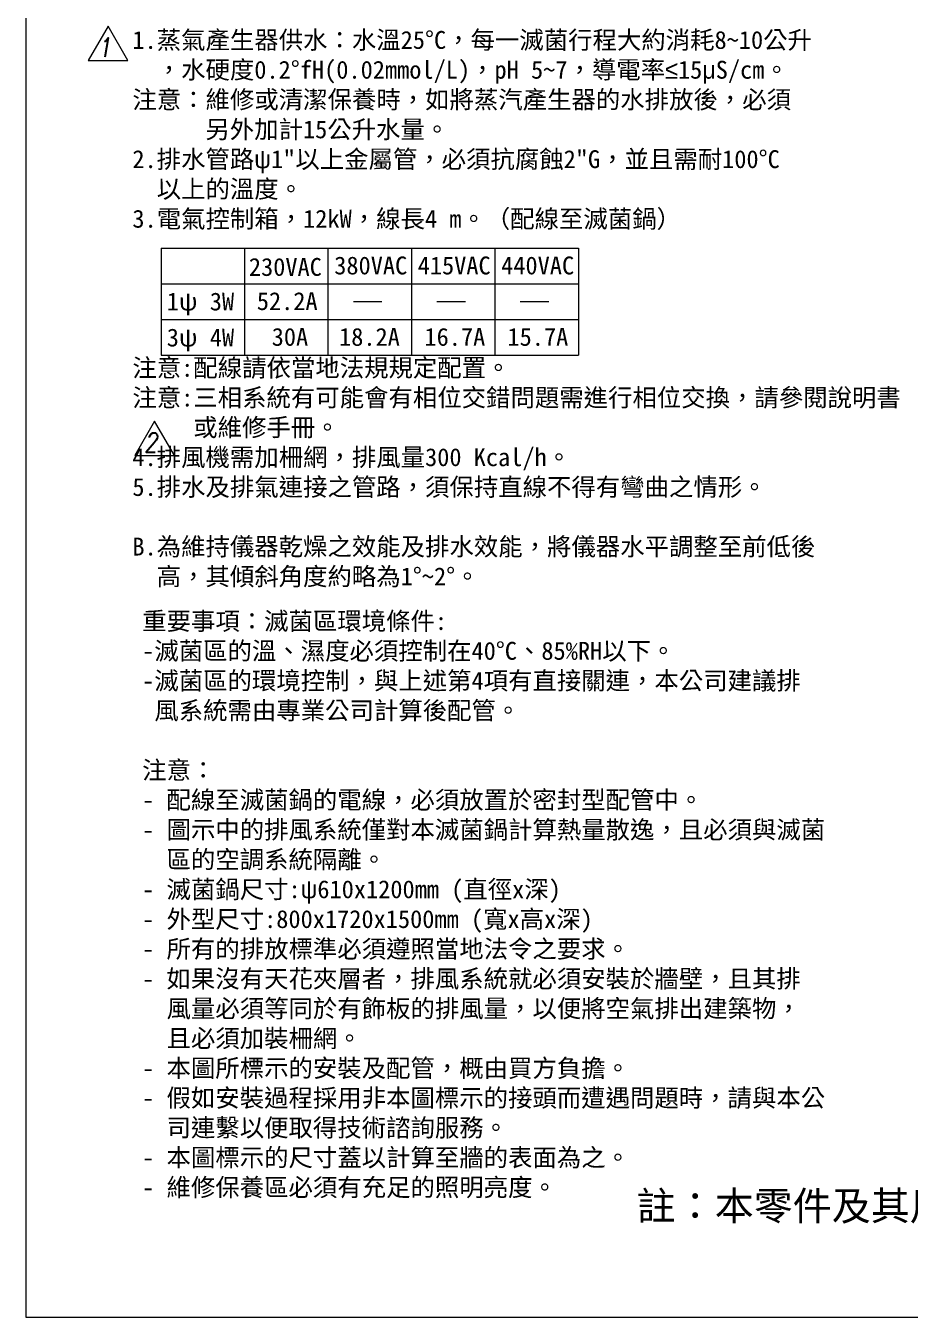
# Model space of a CAD drawing. Header units: millimetres. Extents: x -206886 to -195166, y -25068 to -16828.
# Drawn here: x -206886 to -203177, y -25068 to -19651 of the extents above; entities that cross this region are included whole.
import ezdxf

# ---------------------------------------------------------------- set-up
doc = ezdxf.new("R2010")
doc.units = ezdxf.units.MM
doc.layers.get('0').update_dxf_attribs({"lineweight": 25})
for name, color, linetype, lineweight in [('D', 3, 'Continuous', 13), ('F', 7, 'Continuous', 15), ('T', 4, 'Continuous', 15)]:
    doc.layers.add(name, color=color, linetype=linetype, lineweight=lineweight)
doc.styles.add('STU25', font='isocp2.shx')
doc.styles.add('Text', font='romans.shx', dxfattribs={"width": 0.8, "oblique": 10})

msp = doc.modelspace()

# ---------------------------------------------------------------- linework, layer by layer
at = {"layer": 'D'}
for p, q in [((-206318.626, -20582.883), (-204568.626, -20582.883)), ((-206318.626, -20582.883), (-206318.626, -21032.883)), ((-205968.626, -20582.883), (-205968.626, -21032.883)), ((-205618.626, -20582.883), (-205618.626, -21032.883)), ((-205268.626, -20582.883), (-205268.626, -21032.883)), ((-204918.626, -20582.883), (-204918.626, -21032.883)), ((-204568.626, -20582.883), (-204568.626, -21032.883)), ((-206318.626, -20732.883), (-204568.626, -20732.883)), ((-206318.626, -20882.883), (-204568.626, -20882.883)), ((-206318.626, -21032.883), (-204568.626, -21032.883))]:
    msp.add_line(p, q, dxfattribs=at)
at = {"layer": 'D', "color": 11}
for p, q in [((-205512.351, -20807.883), (-205392.669, -20807.883)), ((-205162.351, -20807.883), (-205042.669, -20807.883)), ((-204812.351, -20807.883), (-204692.669, -20807.883))]:
    msp.add_line(p, q, dxfattribs=at)
at = {"layer": 'F', "color": 6}
msp.add_lwpolyline([(-206885.747, -16828.259), (-206885.747, -25068.259), (-195165.747, -25068.259), (-195165.747, -16828.259)], close=True, dxfattribs=at)
msp.add_lwpolyline([(-206885.747, -16828.259), (-206885.747, -25068.259), (-195165.747, -25068.259), (-195165.747, -16828.259)], close=True, dxfattribs=at)
at = {"layer": 'F', "color": 7}
for points in [[(-206540.648, -19652.422), (-206623.751, -19796.36), (-206457.545, -19796.36)], [(-206346.038, -21309.502), (-206429.141, -21453.441), (-206262.935, -21453.441)]]:
    msp.add_lwpolyline(points, close=True, dxfattribs=at)

# ---------------------------------------------------------------- texts
at = {"insert": (-204324.54, -24541.257), "char_height": 120.00771, "attachment_point": 1, "style": 'STU25'}
msp.add_mtext('{\\f標楷體|b0|i0|c136|p65;註：本零件及其用料均須符合}RoHS{\\f標楷體|b0|i0|c136|p65;指令。}', dxfattribs=at)
at = {"layer": 'D', "color": 11, "char_height": 75, "attachment_point": 1, "style": 'STU25'}
for s, insert in [('{\\f標楷體|b0|i0|c136|p65;1.蒸氣產生器供水：水溫25%%DC，每一滅菌行程大約消耗8~10公升\\P  ，水硬度0.2%%DfH(0.02mmol/L)，pH 5~7，導電率\\fGulim|b0|i0|c129|p49;\\M+3A1C2\\f標楷體|b0|i0|c136|p65;15\\f新細明體|b0|i0|c136|p16;μ\\f標楷體|b0|i0|c136|p65;S/cm。\\P注意：維修或清潔保養時，如將蒸汽產生器的水排放後，必須\\P      另外加計15公升水量。\\P2.排水管路\\f新細明體|b0|i0|c136|p16;ψ\\f標楷體|b0|i0|c136|p65;1"以上金屬管，必須抗腐蝕2"G，並且需耐100%%DC\\P  以上的溫度。 \\P3.電氣控制箱，12kW，線長4 m。（配線至滅菌鍋）\\P\\P\\P\\P \\P注意:配線請依當地法規規定配置。\\P\\fDFKai-SB|b0|i0|c136|p65;注意:三相系統有可能會有相位交錯問題需進行相位交換，請參閱說明書\\P     或維修手冊。\\P\\f標楷體|b0|i0|c136|p65;4.排風機需加柵網，排風量300 Kcal/h。\\P5.排水及排氣連接之管路，須保持直線不得有彎曲之情形。\\P\\PB.為維持儀器乾燥之效能及排水效能，將儀器水平調整至前低後\\P  高，其傾斜角度約略為1%%D~2%%D。}', (-206438.954, -19672.547)), ('{\\f標楷體|b0|i0|c136|p65;230VAC}', (-205950.383, -20624.834)), ('{\\f標楷體|b0|i0|c136|p65;380VAC}', (-205592.499, -20618.648)), ('{\\f標楷體|b0|i0|c136|p65;415VAC}', (-205242.499, -20618.648)), ('{\\f標楷體|b0|i0|c136|p65;440VAC}', (-204892.499, -20618.648)), ('{\\f標楷體|b0|i0|c136|p65;1ψ 3W}', (-206294.818, -20769.8)), ('{\\f標楷體|b0|i0|c136|p65;52.2A}', (-205917.117, -20768.203)), ('{\\f標楷體|b0|i0|c136|p65;3ψ 4W}', (-206294.818, -20920.872)), ('{\\f標楷體|b0|i0|c136|p65;30A}', (-205854.698, -20918.203)), ('{\\f標楷體|b0|i0|c136|p65;18.2A}', (-205572.33, -20918.203)), ('{\\f標楷體|b0|i0|c136|p65;16.7A}', (-205214.168, -20918.203)), ('{\\f標楷體|b0|i0|c136|p65;15.7A}', (-204866.066, -20918.203)), ('{\\f標楷體|b0|i0|c136|p65;重要事項：滅菌區環境條件:\\P-滅菌區的溫、濕度必須控制在40%%DC、85%RH以下。\\P-滅菌區的環境控制，與上述第4項有直接關連，本公司建議排\\P 風系統需由專業公司計算後配管。\\P\\P注意：\\P- 配線至滅菌鍋的電線，必須放置於密封型配管中。\\P- 圖示中的排風系統僅對本滅菌鍋計算熱量散逸，且必須與滅菌\\P  區的空調系統隔離。\\P- 滅菌鍋尺寸:\\f新細明體|b0|i0|c136|p16;ψ\\f標楷體|b0|i0|c136|p65;610x1200mm (直徑x深)\\P- 外型尺寸:800x1720x1500mm (寬x高x深)\\P- 所有的排放標準必須遵照當地法令之要求。\\P- 如果沒有天花夾層者，排風系統就必須安裝於牆壁，且其排\\P  風量必須等同於有飾板的排風量，以便將空氣排出建築物，\\P  且必須加裝柵網。\\P- 本圖所標示的安裝及配管，概由買方負擔。\\P- 假如安裝過程採用非本圖標示的接頭而遭遇問題時，請與本公\\P  司連繫以便取得技術諮詢服務。\\P- 本圖標示的尺寸蓋以計算至牆的表面為之。\\P- 維修保養區必須有充足的照明亮度。}', (-206397.791, -22110.375))]:
    msp.add_mtext(s, dxfattribs=dict(at, insert=insert))
at = {"layer": 'T', "lineweight": 20, "style": 'Text', "oblique": 10, "width": 0.8}
for s, p in [('1', (-206584.148, -19781.718)), ('2', (-206389.538, -21438.798))]:
    msp.add_text(s, height=80, dxfattribs=at).set_placement(p)

doc.saveas('drawing.dxf')
